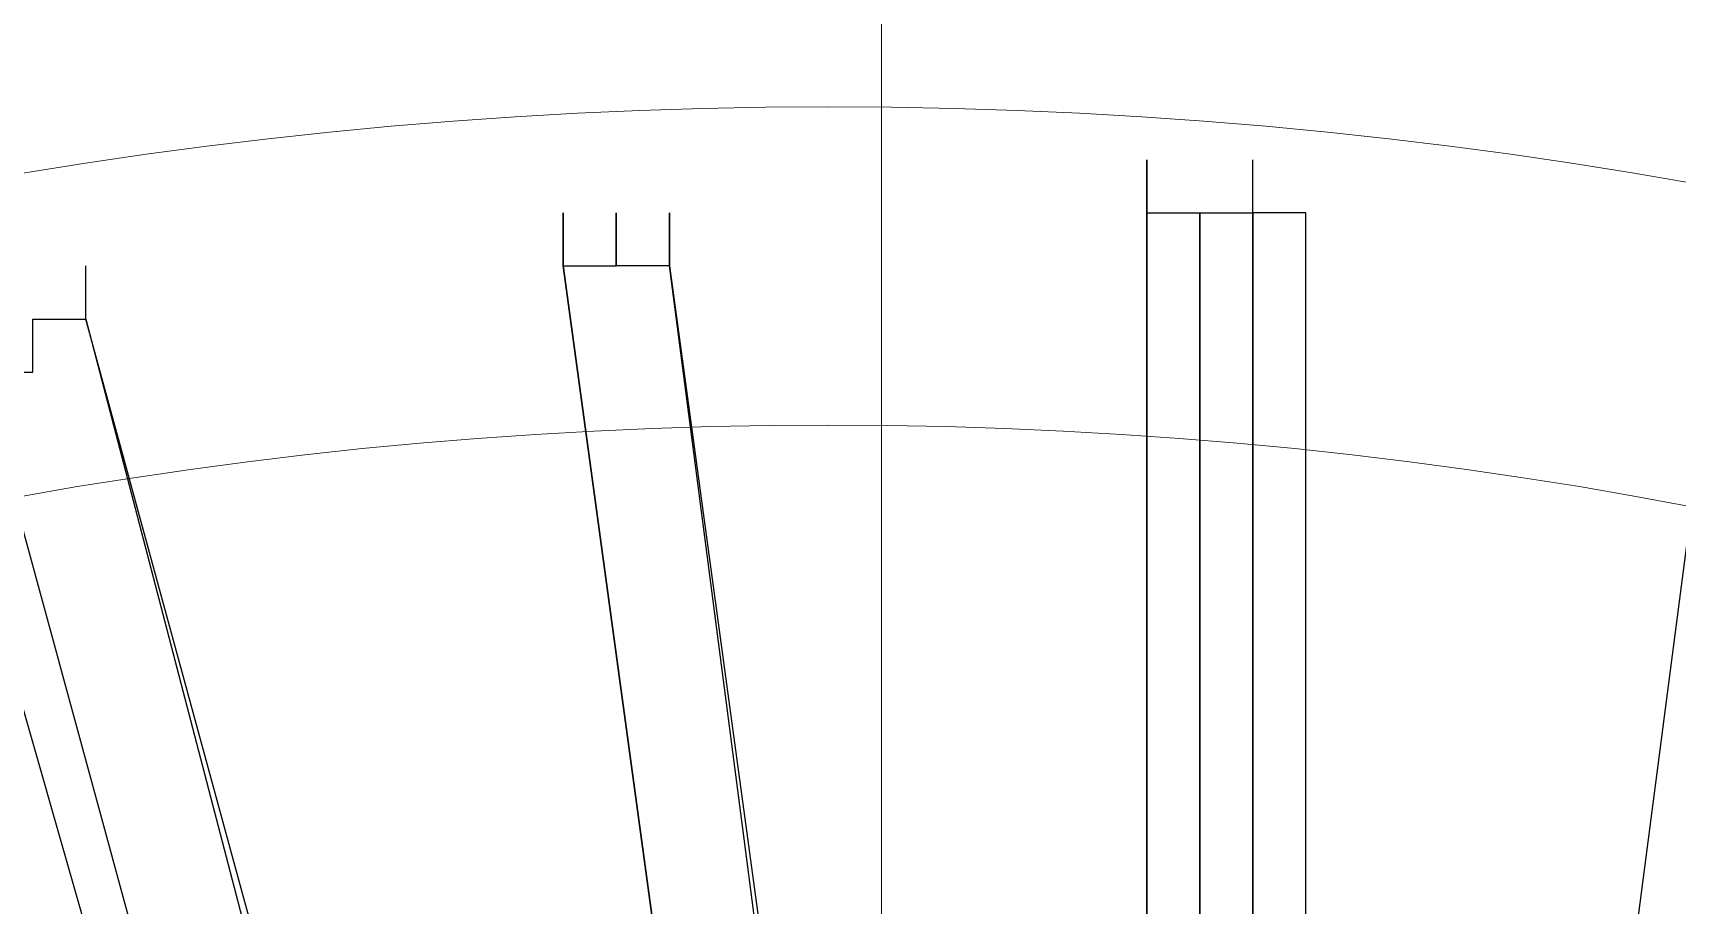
# Model space of a CAD drawing. Header units: inches. Extents: x 3324238 to 135265466, y -1036581 to 20094598.
# Drawn here: x 3353510.127 to 3353512.625, y -519248.292 to -519246.966 of the extents above; entities that cross this region are included whole.
import ezdxf

# ---------------------------------------------------------------- set-up
doc = ezdxf.new("R2010")
doc.units = ezdxf.units.IN
doc.header["$MEASUREMENT"] = 0
doc.layers.add('PDF_Geometry', color=7, linetype='Continuous')

msp = doc.modelspace()

# ---------------------------------------------------------------- linework, layer by layer
at = {"layer": 'PDF_Geometry', "color": 32, "lineweight": 13, "true_color": 0xdd6e00}
msp.add_lwpolyline([(3353522.7765, -519332.0817), (3353522.7765, -519254.4915, 1.00015), (3353499.8943, -519254.4915)], format="xyb", dxfattribs=at)
at = {"layer": 'PDF_Geometry', "color": 252, "lineweight": 13, "true_color": 0x979797}
msp.add_lwpolyline([(3353511.2548, -519254.4915), (3353511.416, -519254.4915), (3353511.416, -519245.6286)], dxfattribs=at)
at = {"layer": 'PDF_Geometry', "lineweight": 25}
for points in [[(3353511.7383, -519249.1738), (3353511.7383, -519249.0932), (3353511.7383, -519249.0126), (3353511.7383, -519249.0932), (3353511.7383, -519249.1738), (3353511.8189, -519249.1738), (3353511.8189, -519249.0932), (3353511.8189, -519249.0126), (3353511.8189, -519249.0932), (3353511.8189, -519249.0126), (3353511.8189, -519249.0932), (3353511.8189, -519247.2401), (3353511.8994, -519247.2401), (3353511.98, -519247.2401), (3353511.98, -519247.1595)], [(3353511.8189, -519247.2401), (3353511.8189, -519247.1595)], [(3353512.0606, -519249.1738), (3353512.0606, -519249.0932), (3353512.0606, -519249.1738), (3353512.0606, -519249.0932), (3353512.0606, -519249.1738), (3353512.0606, -519249.0932), (3353511.98, -519249.0932), (3353511.98, -519249.1738), (3353511.98, -519249.2544), (3353511.98, -519249.1738), (3353511.98, -519249.0932), (3353511.98, -519249.1738), (3353511.98, -519249.0932), (3353511.98, -519249.0126), (3353511.98, -519249.0932), (3353511.98, -519249.0126), (3353511.98, -519249.0932), (3353511.98, -519247.2401), (3353511.98, -519247.1595)], [(3353511.98, -519247.2401), (3353511.98, -519247.1595)], [(3353510.9326, -519247.3206), (3353511.1743, -519249.0932), (3353511.1743, -519249.1738), (3353511.1743, -519249.0932), (3353511.1743, -519249.1738), (3353511.1743, -519249.2544), (3353511.1743, -519249.1738), (3353511.1743, -519249.0932), (3353510.9326, -519247.3206), (3353510.9326, -519247.2401), (3353510.9326, -519247.3206), (3353510.9326, -519247.2401)], [(3353510.9326, -519247.2401), (3353510.9326, -519247.3206), (3353510.9326, -519247.2401), (3353510.9326, -519247.3206), (3353511.0131, -519247.3206), (3353511.0131, -519247.2401)], [(3353511.0937, -519247.2401), (3353511.0937, -519247.3206), (3353511.0937, -519247.2401), (3353511.0937, -519247.3206), (3353511.0131, -519247.3206)], [(3353511.0937, -519247.2401), (3353511.0937, -519247.3206), (3353511.0937, -519247.2401)], [(3353511.8189, -519249.0932), (3353511.8189, -519247.2401), (3353511.8189, -519249.0932)], [(3353511.8189, -519251.1075), (3353511.8189, -519249.3349), (3353511.8994, -519249.3349), (3353511.8994, -519249.2544), (3353511.8994, -519249.1738), (3353511.98, -519249.1738), (3353511.98, -519249.0932), (3353511.98, -519249.1738), (3353511.98, -519249.0932), (3353511.98, -519249.0126), (3353511.98, -519249.0932), (3353511.98, -519247.2401), (3353511.98, -519249.0932), (3353511.98, -519249.1738), (3353511.98, -519249.0932), (3353511.98, -519249.1738), (3353511.98, -519249.0932), (3353511.98, -519249.1738), (3353511.98, -519249.0932), (3353511.98, -519249.1738)], [(3353511.8994, -519249.0932), (3353511.8994, -519247.2401), (3353511.8994, -519249.0932)], [(3353512.0606, -519249.0932), (3353512.0606, -519247.2401), (3353511.98, -519247.2401), (3353511.98, -519249.0932)], [(3353512.4634, -519249.3349), (3353512.4634, -519249.2544), (3353512.4634, -519249.1738), (3353512.4634, -519249.0932), (3353512.7051, -519247.2401), (3353512.7857, -519247.2401), (3353512.7857, -519247.3206), (3353512.7857, -519247.2401)], [(3353510.0463, -519247.4818), (3353510.1269, -519247.4818), (3353510.1269, -519247.4012), (3353510.2074, -519247.4012), (3353510.2074, -519247.3206)], [(3353511.3354, -519249.1738), (3353511.0937, -519247.3206), (3353511.3354, -519249.0932)], [(3353510.5297, -519249.3349), (3353510.5297, -519249.4155), (3353510.5297, -519249.3349), (3353510.4491, -519249.2544), (3353510.4491, -519249.1738), (3353510.4491, -519249.2544), (3353510.4491, -519249.3349), (3353510.5297, -519249.3349), (3353510.5297, -519249.2544), (3353510.5297, -519249.1738), (3353510.5297, -519249.2544), (3353510.0463, -519247.4818), (3353509.9657, -519247.4818), (3353509.9657, -519247.4012)], [(3353510.6909, -519249.1738), (3353510.2074, -519247.4012), (3353510.6908, -519249.2544), (3353510.6908, -519249.3349), (3353510.6908, -519249.4155), (3353510.6908, -519249.3349), (3353510.6103, -519249.3349), (3353510.6103, -519249.2544), (3353510.6103, -519249.1738), (3353510.6103, -519249.2544), (3353510.5297, -519249.2544), (3353510.5297, -519249.3349), (3353510.5297, -519249.2544), (3353510.5297, -519249.3349), (3353510.6103, -519249.3349), (3353510.6103, -519249.4155), (3353510.6103, -519249.3349), (3353510.6103, -519249.2544), (3353510.6103, -519249.1738), (3353510.6103, -519249.2544), (3353510.6908, -519249.2544), (3353510.6908, -519249.3349), (3353510.6908, -519249.4155), (3353510.6908, -519249.3349)], [(3353510.4491, -519249.0932), (3353510.4491, -519249.1738), (3353510.4491, -519249.2544), (3353510.4491, -519249.1738), (3353510.4491, -519249.2544), (3353510.4491, -519249.3349), (3353510.5297, -519249.3349), (3353510.5297, -519249.2544), (3353510.5297, -519249.3349), (3353510.5297, -519249.2544), (3353510.5297, -519249.3349), (3353510.4491, -519249.4155), (3353510.5297, -519249.4155), (3353510.5297, -519249.4961), (3353510.4491, -519249.4961), (3353510.4491, -519249.4155), (3353510.4491, -519249.3349), (3353510.4491, -519249.2544), (3353510.4491, -519249.1738), (3353509.9657, -519247.4818)]]:
    msp.add_lwpolyline(points, dxfattribs=at)
for points in [[(3353511.8188, -519247.1595), (3353511.8188, -519247.2401)], [(3353511.0131, -519247.2401), (3353511.0131, -519247.3206)], [(3353511.8994, -519249.0126), (3353511.8994, -519249.0932), (3353511.8994, -519249.0126), (3353511.8994, -519249.0932), (3353511.8994, -519249.0126), (3353511.8994, -519249.0932), (3353511.8994, -519247.2401), (3353511.8994, -519249.0932)]]:
    msp.add_lwpolyline(points, close=True, dxfattribs=at)
at = {"layer": 'PDF_Geometry', "color": 32, "lineweight": 13, "true_color": 0xdd6e00}
for centre, radius, start, end in [((3353511.3354, -519254.4835), 11.9246, 359.96181, 180.03819), ((3353511.3354, -519254.4915), 7.4126, 0, 180), ((3353511.3354, -519254.4915), 6.9291, 0, 180)]:
    msp.add_arc(centre, radius, start, end, dxfattribs=at)

doc.saveas('drawing.dxf')
